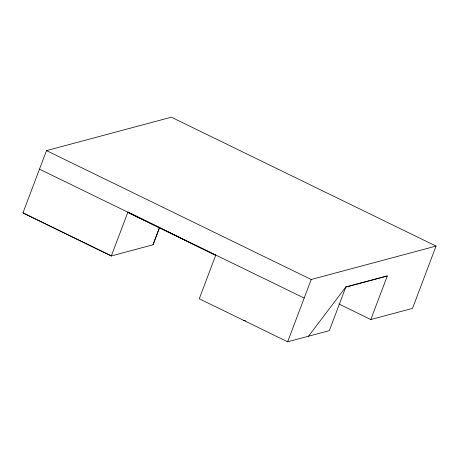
<?xml version="1.0" encoding="UTF-8"?>
<svg xmlns="http://www.w3.org/2000/svg" width="459" height="459" viewBox="0 0 459 459"><rect width="100%" height="100%" fill="white"/><g stroke="black" fill="none" stroke-linecap="round" stroke-linejoin="round"><path stroke-width="0.69" d="M338.799 303.95L370.82 319.539L412.509 308.385L436.05 246.081L171.339 117.2L46.491 150.615L22.95 212.919L111.336 255.95L153.031 244.767L159.537 227.469M111.336 255.95L127.963 211.955L215.736 255.21L127.797 212.397M153.031 244.767L159.537 227.544M304.185 298.08L215.793 255.043L199.275 298.763L287.661 341.8L311.208 279.497L436.05 246.081M370.82 319.539L387.344 275.819L345.868 286.921L329.35 330.641L287.661 341.8M308.505 336.217L345.868 286.921M345.77 287.173L387.241 276.077M243.471 320.279L245.548 320.789M46.491 150.615L311.208 279.497M39.474 169.17L127.86 212.207M22.956 212.89L111.342 255.927M127.826 212.299L215.736 255.21"/></g></svg>
